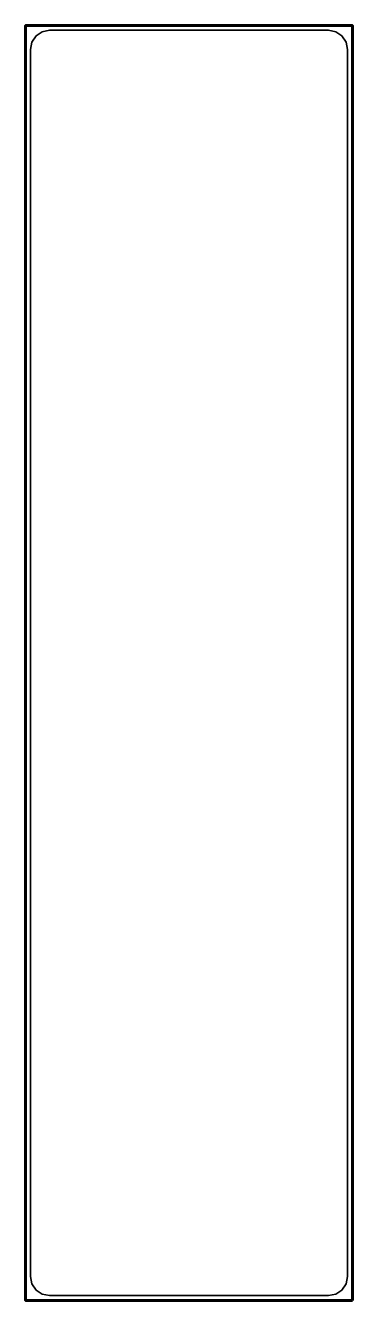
# Model space of a CAD drawing. Header units: millimetres. Extents: x 217 to 557, y -395 to 932.
import ezdxf

# ---------------------------------------------------------------- set-up
doc = ezdxf.new("R2010")
doc.units = ezdxf.units.MM
doc.header["$MEASUREMENT"] = 0
doc.layers.get('0').update_dxf_attribs({"lineweight": 0})
doc.layers.add('Safety', color=7, linetype='Continuous', lineweight=0)

msp = doc.modelspace()

# ---------------------------------------------------------------- linework, layer by layer
at = {"color": 18, "lineweight": 35, "true_color": 0x000000}
msp.add_lwpolyline([(221.7, -370.1), (221.7, -50.7), (221.7, 268.6), (221.7, 588), (221.7, 907.4), (223.3, 915.2), (227.6, 921.6), (233.9, 925.8), (241.7, 927.4), (314.2, 927.4), (386.6, 927.4), (459.1, 927.4), (531.6, 927.4), (539.4, 925.8), (545.7, 921.6), (550, 915.2), (551.6, 907.4), (551.6, 588), (551.6, 268.6), (551.6, -50.7), (551.6, -370.1), (550, -377.9), (545.7, -384.3), (539.4, -388.6), (531.6, -390.1), (459.1, -390.1), (386.6, -390.1), (314.2, -390.1), (241.7, -390.1), (233.9, -388.6), (227.6, -384.3), (223.3, -377.9)], close=True, dxfattribs=at)
at = {"layer": 'Safety', "color": 18, "lineweight": 60, "true_color": 0x000000}
msp.add_lwpolyline([(556.6, -395.1), (216.7, -395.1), (216.7, 932.4), (556.6, 932.4)], close=True, dxfattribs=at)

doc.saveas('drawing.dxf')
